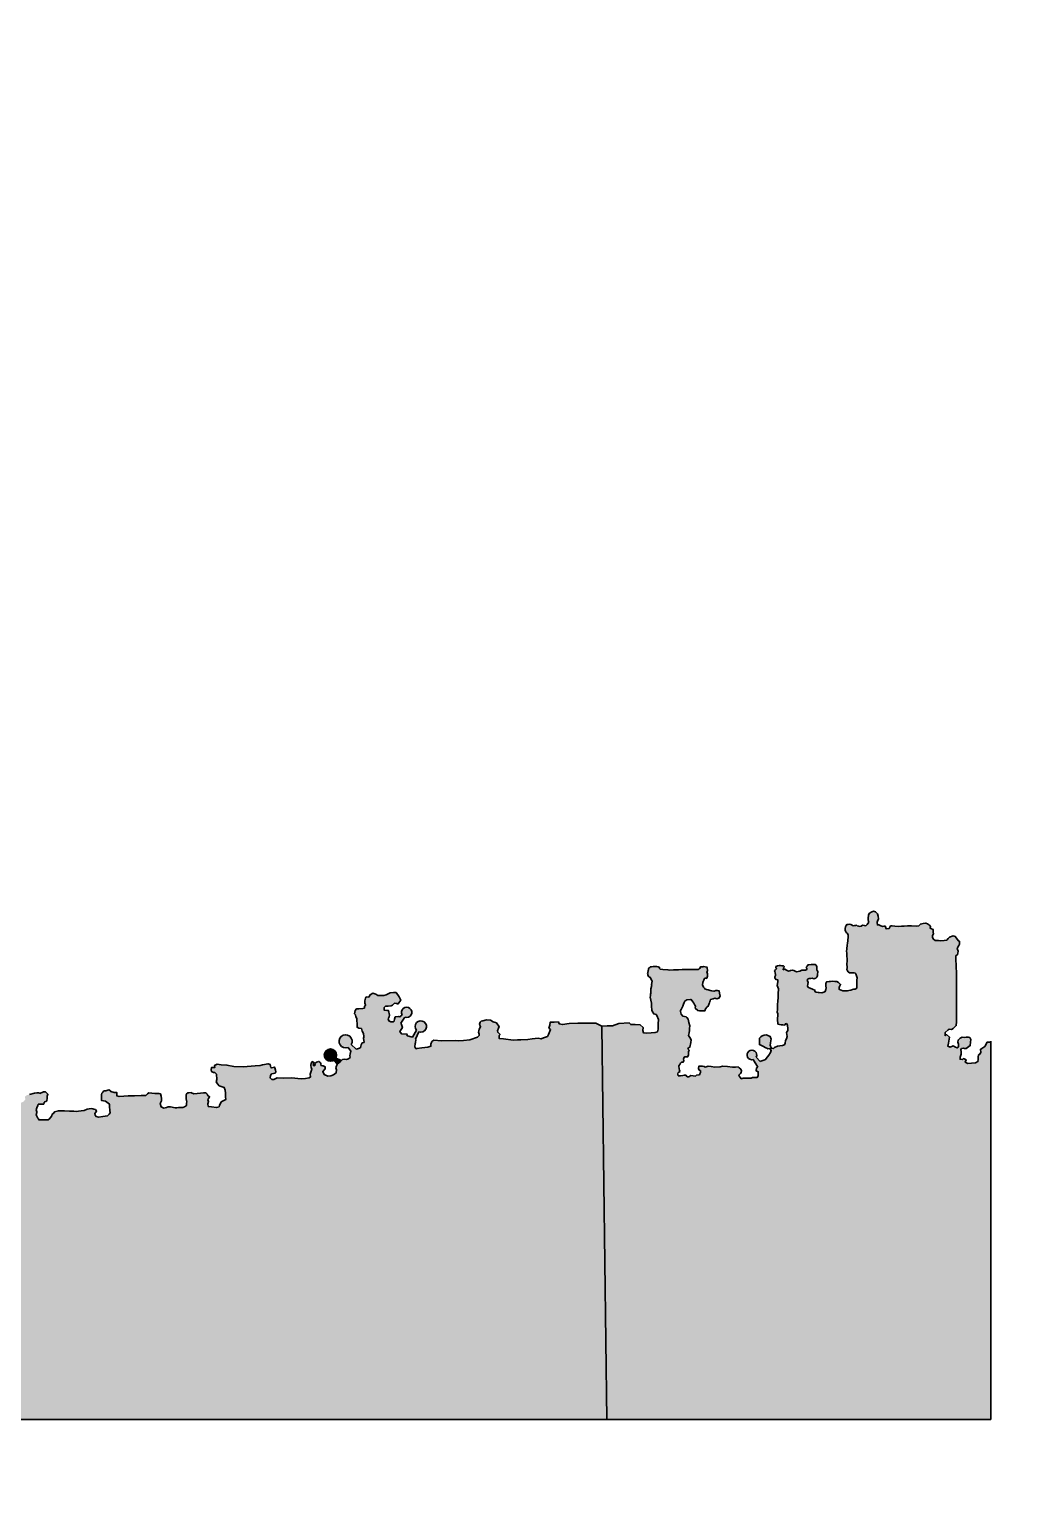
# Model space of a CAD drawing. Header units: metres. Extents: x -472 to 201, y -446 to -235.
# Drawn here: x -71.978 to -69.686, y -245.718 to -242.325 of the extents above; entities that cross this region are included whole.
import ezdxf

# ---------------------------------------------------------------- set-up
doc = ezdxf.new("R2010")
doc.units = ezdxf.units.M
doc.header["$MEASUREMENT"] = 0
doc.layers.add('контур здания на ситуации', color=1, linetype='Continuous', lineweight=30)
doc.layers.add('РАМКА', color=7, linetype='Continuous', lineweight=0)

# ---------------------------------------------------------------- blocks, each defined once
blk = doc.blocks.new('A$C2C6E360E_1_1')
at = {"linetype": 'Continuous', "lineweight": 30, "ltscale": 0.1}
for points in [[(-5.0115, -3.9651), (-5.0154, -3.9651), (-5.0183, -3.9702), (-5.0216, -3.9723), (-5.0234, -3.9734), (-5.0229, -3.9765), (-5.0235, -3.9787), (-5.0256, -3.9798), (-5.026, -3.9822), (-5.0258, -3.985), (-5.0262, -3.9874), (-5.029, -3.9887), (-5.0334, -3.9894), (-5.0379, -3.9895), (-5.0407, -3.9883), (-5.0398, -3.9853), (-5.0426, -3.984), (-5.0439, -3.9852), (-5.0467, -3.9848), (-5.0468, -3.9822), (-5.0453, -3.9789), (-5.0454, -3.9761), (-5.0457, -3.9734), (-5.0449, -3.9725), (-5.043, -3.9719), (-5.0417, -3.9725), (-5.0397, -3.9725), (-5.0382, -3.9711), (-5.035, -3.9691), (-5.0347, -3.965), (-5.0345, -3.9621), (-5.0355, -3.9598), (-5.0371, -3.9594), (-5.0396, -3.9595), (-5.0422, -3.9596), (-5.0442, -3.9594), (-5.0466, -3.9604), (-5.0491, -3.9627), (-5.0493, -3.9653), (-5.0487, -3.9676), (-5.0487, -3.9703), (-5.0502, -3.9717), (-5.0521, -3.9707), (-5.0546, -3.9694), (-5.058, -3.9708), (-5.0607, -3.9698), (-5.0601, -3.9662), (-5.0594, -3.9618), (-5.059, -3.9592), (-5.0622, -3.9564), (-5.0637, -3.9577), (-5.064, -3.9541), (-5.0603, -3.9509), (-5.0594, -3.95), (-5.0565, -3.9507), (-5.0547, -3.9492), (-5.0528, -3.9476), (-5.0511, -3.9461), (-5.051, -3.9416), (-5.0509, -3.9095), (-5.0509, -3.8859), (-5.0515, -3.8693), (-5.0516, -3.8656), (-5.0495, -3.8643), (-5.0493, -3.8627), (-5.0489, -3.8602), (-5.05, -3.8572), (-5.0492, -3.8556), (-5.0483, -3.8539), (-5.0475, -3.8523), (-5.0472, -3.8492), (-5.049, -3.8482), (-5.0508, -3.8455), (-5.0523, -3.8434), (-5.0548, -3.8428), (-5.0588, -3.8441), (-5.0604, -3.846), (-5.062, -3.8478), (-5.0651, -3.8483), (-5.0694, -3.8484), (-5.0716, -3.8483), (-5.0752, -3.8482), (-5.0772, -3.8466), (-5.0783, -3.8446), (-5.0783, -3.8422), (-5.0775, -3.8406), (-5.0776, -3.8387), (-5.0777, -3.8354), (-5.0797, -3.8346), (-5.0811, -3.834), (-5.0809, -3.832), (-5.0818, -3.8306), (-5.0843, -3.8291), (-5.0862, -3.828), (-5.0893, -3.8286), (-5.0924, -3.8292), (-5.0943, -3.8313), (-5.0971, -3.8317), (-5.1026, -3.8311), (-5.1072, -3.8313), (-5.1112, -3.8315), (-5.1143, -3.8317), (-5.1178, -3.832), (-5.1217, -3.8317), (-5.1248, -3.8314), (-5.1267, -3.8314), (-5.1275, -3.8327), (-5.1285, -3.8343), (-5.1317, -3.8348), (-5.1326, -3.8317), (-5.1346, -3.8318), (-5.1361, -3.8319), (-5.1385, -3.831), (-5.1404, -3.83), (-5.1417, -3.8304), (-5.1422, -3.827), (-5.1417, -3.8257), (-5.1406, -3.8232), (-5.1411, -3.8203), (-5.1416, -3.8175), (-5.1439, -3.8151), (-5.1462, -3.8144), (-5.149, -3.8154), (-5.1514, -3.8169), (-5.152, -3.8189), (-5.1526, -3.8224), (-5.1524, -3.8245), (-5.152, -3.8262), (-5.1518, -3.8272), (-5.1538, -3.8297), (-5.155, -3.8312), (-5.1569, -3.8309), (-5.159, -3.8305), (-5.1607, -3.8317), (-5.162, -3.8319), (-5.1635, -3.8316), (-5.1651, -3.8314), (-5.166, -3.8305), (-5.167, -3.8307), (-5.1684, -3.8309), (-5.1699, -3.8312), (-5.1709, -3.8305), (-5.1723, -3.8296), (-5.1739, -3.8295), (-5.1754, -3.8296), (-5.177, -3.8297), (-5.1778, -3.831), (-5.1786, -3.8322), (-5.1788, -3.8344), (-5.1788, -3.8363), (-5.1778, -3.8388), (-5.1765, -3.8398), (-5.1754, -3.8416), (-5.1755, -3.8443), (-5.1763, -3.8515), (-5.1765, -3.8531), (-5.177, -3.858), (-5.1773, -3.8605), (-5.1772, -3.8628), (-5.1769, -3.8663), (-5.1766, -3.8691), (-5.1768, -3.8723), (-5.177, -3.8744), (-5.1765, -3.8795), (-5.177, -3.8816), (-5.1762, -3.883), (-5.1754, -3.8841), (-5.1738, -3.8853), (-5.1723, -3.8853), (-5.1706, -3.8854), (-5.1677, -3.8852), (-5.1666, -3.8863), (-5.1652, -3.8909), (-5.1654, -3.8936), (-5.1657, -3.8967), (-5.1656, -3.9014), (-5.1655, -3.9029), (-5.1676, -3.9041), (-5.1691, -3.9041), (-5.1707, -3.9045), (-5.1724, -3.9053), (-5.1746, -3.9057), (-5.1765, -3.9061), (-5.179, -3.906), (-5.1818, -3.9059), (-5.1837, -3.9051), (-5.1848, -3.9047), (-5.186, -3.9042), (-5.186, -3.9023), (-5.1854, -3.9011), (-5.185, -3.9002), (-5.1843, -3.8987), (-5.1855, -3.8975), (-5.1865, -3.8966), (-5.1886, -3.8954), (-5.1908, -3.8953), (-5.1937, -3.8951), (-5.196, -3.8952), (-5.1975, -3.8953), (-5.2002, -3.8955), (-5.2012, -3.8973), (-5.2014, -3.8986), (-5.2011, -3.9008), (-5.2007, -3.9026), (-5.2012, -3.9045), (-5.2019, -3.9069), (-5.2037, -3.9075), (-5.2059, -3.9082), (-5.2088, -3.9078), (-5.2101, -3.9078), (-5.2122, -3.9077), (-5.2138, -3.9069), (-5.2138, -3.9051), (-5.2156, -3.9044), (-5.2172, -3.9038), (-5.2204, -3.9025), (-5.2217, -3.902), (-5.2222, -3.9008), (-5.2218, -3.8985), (-5.2214, -3.8966), (-5.2222, -3.8947), (-5.2227, -3.8936), (-5.2216, -3.8924), (-5.2203, -3.8917), (-5.2186, -3.8917), (-5.2168, -3.8916), (-5.215, -3.8921), (-5.2128, -3.8915), (-5.2125, -3.8912), (-5.211, -3.8895), (-5.2109, -3.8884), (-5.2108, -3.8877), (-5.2108, -3.8871), (-5.2107, -3.8863), (-5.2106, -3.8851), (-5.2103, -3.8836), (-5.2111, -3.8825), (-5.2116, -3.8818), (-5.2117, -3.8806), (-5.2116, -3.8796), (-5.2115, -3.8782), (-5.2132, -3.8759), (-5.2157, -3.8757), (-5.2179, -3.8759), (-5.2218, -3.8761), (-5.2228, -3.8775), (-5.2237, -3.8787), (-5.2232, -3.8804), (-5.2229, -3.8814), (-5.2246, -3.8821), (-5.2272, -3.8822), (-5.2287, -3.8822), (-5.2312, -3.8834), (-5.2351, -3.8841), (-5.2366, -3.8834), (-5.238, -3.8828), (-5.2394, -3.8821), (-5.2417, -3.8825), (-5.2427, -3.8829), (-5.2441, -3.8834), (-5.2464, -3.8822), (-5.2484, -3.8811), (-5.2503, -3.8817), (-5.25, -3.8797), (-5.2488, -3.8785), (-5.25, -3.8774), (-5.2519, -3.8772), (-5.2532, -3.877), (-5.2548, -3.8768), (-5.2569, -3.8773), (-5.2587, -3.8782), (-5.2588, -3.8791), (-5.2582, -3.8801), (-5.2579, -3.8806), (-5.2585, -3.8812), (-5.2601, -3.8828), (-5.2599, -3.8839), (-5.2597, -3.8852), (-5.2593, -3.8873), (-5.259, -3.8885), (-5.2598, -3.89), (-5.2598, -3.8909), (-5.2589, -3.8929), (-5.2579, -3.893), (-5.2564, -3.8934), (-5.2563, -3.8955), (-5.2573, -3.9), (-5.2557, -3.9038), (-5.256, -3.9094), (-5.2561, -3.9119), (-5.2562, -3.9145), (-5.2564, -3.9173), (-5.2567, -3.9227), (-5.2569, -3.9274), (-5.2572, -3.9305), (-5.2563, -3.9325), (-5.2565, -3.9345), (-5.2568, -3.9378), (-5.2569, -3.94), (-5.2565, -3.9429), (-5.2563, -3.9443), (-5.2547, -3.9447), (-5.2523, -3.9453), (-5.2508, -3.9453), (-5.2484, -3.9454), (-5.2477, -3.9441), (-5.2466, -3.9437), (-5.2458, -3.9449), (-5.2455, -3.9461), (-5.2451, -3.9495), (-5.2449, -3.9517), (-5.2465, -3.954), (-5.2461, -3.9562), (-5.2456, -3.9585), (-5.2465, -3.9614), (-5.2475, -3.9632), (-5.2481, -3.9664), (-5.2489, -3.9681), (-5.2511, -3.9691), (-5.254, -3.9695), (-5.2569, -3.9698), (-5.2602, -3.9711), (-5.2614, -3.9725), (-5.2638, -3.9721), (-5.2647, -3.9698), (-5.2651, -3.9686), (-5.2649, -3.9663), (-5.2646, -3.9632), (-5.2641, -3.9617), (-5.2651, -3.9586), (-5.2678, -3.9573), (-5.2694, -3.9565), (-5.272, -3.9572), (-5.2743, -3.9577), (-5.2759, -3.9591), (-5.2775, -3.9604), (-5.2774, -3.9632), (-5.2775, -3.9655), (-5.2776, -3.9679), (-5.276, -3.9687), (-5.2738, -3.9698), (-5.2702, -3.9716), (-5.2681, -3.9727), (-5.2656, -3.9723), (-5.2641, -3.9748), (-5.2648, -3.9771), (-5.2669, -3.9799), (-5.2685, -3.9821), (-5.2699, -3.984), (-5.2706, -3.9849), (-5.2725, -3.9857), (-5.2739, -3.9862), (-5.2762, -3.9871), (-5.2767, -3.9873), (-5.2813, -3.9823, 4.704564), (-5.2848, -3.9851), (-5.2796, -3.9937), (-5.281, -3.9947), (-5.2815, -3.998), (-5.2789, -3.9992), (-5.2789, -4.001), (-5.2789, -4.0037), (-5.2801, -4.0056), (-5.2817, -4.0056), (-5.2839, -4.0056), (-5.2855, -4.0056), (-5.2872, -4.0067), (-5.2905, -4.0067), (-5.294, -4.0066), (-5.2962, -4.0066), (-5.2985, -4.0072), (-5.3002, -4.0051), (-5.301, -4.0041), (-5.3014, -4.0036), (-5.301, -4.0026), (-5.2996, -4.0011), (-5.2987, -4.0001), (-5.2983, -3.9982), (-5.2992, -3.9962), (-5.3009, -3.9946), (-5.3021, -3.9936), (-5.3051, -3.994), (-5.3071, -3.994), (-5.3086, -3.994), (-5.3145, -3.993), (-5.3201, -3.9927), (-5.3228, -3.9935), (-5.3288, -3.994), (-5.333, -3.9933), (-5.3368, -3.9926), (-5.34, -3.9937), (-5.3413, -3.9933), (-5.3432, -3.9926), (-5.3473, -3.9927), (-5.3479, -3.9956), (-5.3471, -3.9972), (-5.3455, -3.9978), (-5.3454, -3.9994), (-5.3454, -4.0002), (-5.3461, -4.0016), (-5.3467, -4.0027), (-5.35, -4.003), (-5.3513, -4.0042), (-5.3565, -4.0036), (-5.3589, -4.0049), (-5.3607, -4.0049), (-5.3622, -4.0031), (-5.3642, -4.0029), (-5.3658, -4.0036), (-5.3685, -4.0037), (-5.371, -4.0038), (-5.3714, -4.0025), (-5.3716, -4.0017), (-5.3718, -4.001), (-5.3709, -4), (-5.3695, -3.9985), (-5.3697, -3.9973), (-5.3699, -3.9958), (-5.3704, -3.9928), (-5.3705, -3.9923), (-5.3694, -3.9908), (-5.3679, -3.9884), (-5.3652, -3.988), (-5.3647, -3.9863), (-5.365, -3.9845), (-5.3641, -3.9823), (-5.364, -3.9821), (-5.3622, -3.9821), (-5.3603, -3.9821), (-5.3592, -3.98), (-5.3593, -3.9783), (-5.3594, -3.9762), (-5.3585, -3.9745), (-5.3597, -3.973), (-5.3599, -3.9727), (-5.3592, -3.9717), (-5.3578, -3.971), (-5.3567, -3.9654), (-5.3561, -3.9623), (-5.3576, -3.9598), (-5.3591, -3.9573), (-5.3585, -3.9542), (-5.3582, -3.9517), (-5.358, -3.9495), (-5.3577, -3.9463), (-5.3587, -3.9426), (-5.3595, -3.9388), (-5.3612, -3.9369), (-5.362, -3.936), (-5.3658, -3.935), (-5.3677, -3.9328), (-5.3684, -3.9297), (-5.3686, -3.9287), (-5.3675, -3.9274), (-5.3659, -3.9238), (-5.3649, -3.9212), (-5.3642, -3.9195), (-5.3635, -3.9179), (-5.361, -3.9165), (-5.3571, -3.9162), (-5.3561, -3.9162), (-5.3544, -3.9187), (-5.3533, -3.9204), (-5.3518, -3.9227), (-5.3512, -3.9235), (-5.3515, -3.9258), (-5.3486, -3.9286), (-5.3465, -3.9292), (-5.3442, -3.9291), (-5.3404, -3.9289), (-5.3397, -3.9266), (-5.3367, -3.9238), (-5.3355, -3.9206), (-5.3352, -3.9197), (-5.3343, -3.9174), (-5.3341, -3.9161), (-5.3309, -3.9151), (-5.3288, -3.9144), (-5.3268, -3.9151), (-5.3243, -3.9146), (-5.3236, -3.9134), (-5.3229, -3.9123), (-5.3235, -3.9086), (-5.3239, -3.9061), (-5.3259, -3.9058), (-5.3279, -3.9055), (-5.3299, -3.9066), (-5.3327, -3.9059), (-5.3344, -3.9055), (-5.3365, -3.9049), (-5.3385, -3.9044), (-5.3406, -3.9039), (-5.3408, -3.9028), (-5.3419, -3.9019), (-5.3432, -3.899), (-5.3426, -3.8964), (-5.3423, -3.8954), (-5.3412, -3.8928), (-5.3414, -3.8921), (-5.3404, -3.8914), (-5.3387, -3.8917), (-5.3382, -3.8914), (-5.3378, -3.8904), (-5.3373, -3.8892), (-5.3373, -3.8866), (-5.3378, -3.8853), (-5.3383, -3.8841), (-5.3375, -3.8832), (-5.3372, -3.8819), (-5.3376, -3.8805), (-5.338, -3.8787), (-5.34, -3.8786), (-5.3421, -3.8781), (-5.3427, -3.8784), (-5.3437, -3.8783), (-5.3452, -3.8784), (-5.3458, -3.8787), (-5.3459, -3.879), (-5.3458, -3.8799), (-5.3466, -3.8803), (-5.3472, -3.8812), (-5.3482, -3.8814), (-5.3617, -3.8814), (-5.3665, -3.8814), (-5.3708, -3.8819), (-5.3767, -3.882), (-5.381, -3.8824), (-5.383, -3.8817), (-5.3887, -3.8813), (-5.3919, -3.8811), (-5.3925, -3.8802), (-5.3925, -3.8791), (-5.3941, -3.8786), (-5.3957, -3.8782), (-5.3987, -3.8779), (-5.4001, -3.8781), (-5.4031, -3.8784), (-5.4036, -3.8791), (-5.4049, -3.8798), (-5.4051, -3.8809), (-5.4053, -3.8818), (-5.4055, -3.8827), (-5.4063, -3.8858), (-5.4061, -3.8867), (-5.4062, -3.8877), (-5.4053, -3.8896), (-5.4045, -3.8903), (-5.4035, -3.8905), (-5.4029, -3.8913), (-5.401, -3.8948), (-5.4013, -3.8967), (-5.4017, -3.8988), (-5.4014, -3.8995), (-5.4026, -3.9037), (-5.4024, -3.9065), (-5.4026, -3.9086), (-5.4028, -3.9099), (-5.403, -3.9116), (-5.4032, -3.9135), (-5.4019, -3.9201), (-5.4019, -3.923), (-5.402, -3.9248), (-5.4016, -3.9272), (-5.4012, -3.9295), (-5.3993, -3.9325), (-5.3966, -3.9334), (-5.3956, -3.9343), (-5.3938, -3.9392), (-5.3942, -3.9442), (-5.3943, -3.95), (-5.3951, -3.9531), (-5.3978, -3.9541), (-5.4023, -3.9544), (-5.4078, -3.9548), (-5.4112, -3.9542), (-5.4118, -3.9518), (-5.4114, -3.9483), (-5.415, -3.945), (-5.4205, -3.9449), (-5.4258, -3.9449), (-5.4275, -3.943), (-5.4394, -3.9437), (-5.4467, -3.9463), (-5.4529, -3.9464), (-5.459, -3.9466), (-5.4533, -4.3992), (-5.0115, -4.3992)], [(-5.459, -3.9466), (-5.4658, -3.9432), (-5.4777, -3.9433), (-5.4866, -3.9434), (-5.4965, -3.9435), (-5.5041, -3.9449), (-5.5082, -3.9439), (-5.5089, -3.9419), (-5.514, -3.9421), (-5.5185, -3.9422), (-5.5187, -3.9454), (-5.5198, -3.9489), (-5.5179, -3.9507), (-5.5205, -3.9562), (-5.5216, -3.9585), (-5.5262, -3.9603), (-5.5288, -3.9614), (-5.5323, -3.9605), (-5.5393, -3.9614), (-5.5441, -3.962), (-5.5521, -3.9624), (-5.5536, -3.9624), (-5.556, -3.9625), (-5.5609, -3.9627), (-5.5722, -3.9613), (-5.5772, -3.9607), (-5.5772, -3.9576), (-5.5761, -3.9562), (-5.5788, -3.9537), (-5.5792, -3.952), (-5.5779, -3.9489), (-5.5772, -3.9471), (-5.5787, -3.945), (-5.5802, -3.943), (-5.584, -3.9418), (-5.5871, -3.9399), (-5.5917, -3.9395), (-5.5978, -3.941), (-5.5989, -3.9421), (-5.5996, -3.9444), (-5.5986, -3.9474), (-5.6003, -3.95), (-5.6006, -3.9519), (-5.6008, -3.9535), (-5.5998, -3.9571), (-5.6022, -3.9594), (-5.6108, -3.9626), (-5.618, -3.9632), (-5.6235, -3.9637), (-5.6272, -3.9632), (-5.6433, -3.9634), (-5.6523, -3.9627), (-5.6548, -3.9644), (-5.6558, -3.9673), (-5.6556, -3.9699), (-5.6591, -3.9709), (-5.6661, -3.9718), (-5.6719, -3.9725), (-5.6729, -3.9727), (-5.6743, -3.9705), (-5.6737, -3.9668), (-5.6736, -3.9659), (-5.673, -3.9622), (-5.6735, -3.9616), (-5.6697, -3.9532, 7.950857), (-5.6724, -3.9513), (-5.6768, -3.9594), (-5.6784, -3.959), (-5.6825, -3.9579), (-5.6839, -3.9557), (-5.6895, -3.9557), (-5.6913, -3.9529), (-5.6899, -3.9505), (-5.6885, -3.9482), (-5.6896, -3.9446), (-5.6901, -3.9434), (-5.6855, -3.9364, 5.418489), (-5.6888, -3.9337), (-5.6915, -3.936), (-5.6931, -3.9354), (-5.6967, -3.936), (-5.6974, -3.9386), (-5.6983, -3.9417), (-5.7019, -3.9419), (-5.7041, -3.9407), (-5.7048, -3.9382), (-5.7037, -3.9359), (-5.7035, -3.9341), (-5.7044, -3.9287), (-5.7063, -3.9286), (-5.7093, -3.9284), (-5.7096, -3.9253), (-5.7078, -3.9236), (-5.7047, -3.9235), (-5.7016, -3.9234), (-5.6998, -3.9226), (-5.6976, -3.9204), (-5.6957, -3.9205), (-5.6949, -3.9208), (-5.6932, -3.9209), (-5.6925, -3.9199), (-5.6904, -3.9167), (-5.6923, -3.9129), (-5.6958, -3.908), (-5.6987, -3.9081), (-5.7027, -3.9085), (-5.7073, -3.9105), (-5.7099, -3.9115), (-5.7166, -3.9113), (-5.7189, -3.9097), (-5.7227, -3.9087), (-5.7257, -3.9105), (-5.7273, -3.9133), (-5.73, -3.9131), (-5.731, -3.9144), (-5.7317, -3.9176), (-5.7317, -3.9203), (-5.7308, -3.9227), (-5.7322, -3.9238), (-5.7322, -3.9259), (-5.7339, -3.9263), (-5.7387, -3.9266), (-5.7414, -3.9268), (-5.7427, -3.9286), (-5.7436, -3.9324), (-5.7425, -3.9337), (-5.742, -3.9361), (-5.741, -3.9378), (-5.7406, -3.9479), (-5.7385, -3.9489), (-5.7357, -3.9495), (-5.7348, -3.9526), (-5.7333, -3.955), (-5.7328, -3.9587), (-5.7329, -3.9594), (-5.7331, -3.9606), (-5.7326, -3.9654), (-5.7346, -3.9658), (-5.736, -3.9683), (-5.7366, -3.9714), (-5.738, -3.9722), (-5.7401, -3.9728), (-5.7416, -3.9733), (-5.7473, -3.9679, 6.061607), (-5.7509, -3.9712), (-5.7477, -3.9754), (-5.7488, -3.9804), (-5.7485, -3.9827), (-5.7506, -3.9841), (-5.753, -3.9849), (-5.7547, -3.9847), (-5.7575, -3.9852), (-5.7596, -3.9872), (-5.7636, -3.9906), (-5.7649, -3.9945), (-5.7642, -3.997), (-5.7648, -4.0004), (-5.7679, -4.0028), (-5.7707, -4.0037), (-5.7743, -4.0041), (-5.7787, -4.0024), (-5.7801, -3.999), (-5.7775, -3.9958), (-5.7774, -3.9934), (-5.7798, -3.9922), (-5.7804, -3.9922), (-5.782, -3.992), (-5.7826, -3.9888), (-5.7846, -3.9873), (-5.7875, -3.988), (-5.7892, -3.9898), (-5.7887, -3.9914), (-5.7896, -3.9922), (-5.7911, -3.9921), (-5.7909, -3.9908), (-5.7904, -3.9883), (-5.792, -3.9874), (-5.7935, -3.9894), (-5.7939, -3.9918), (-5.7936, -3.9942), (-5.7927, -3.996), (-5.7936, -3.9985), (-5.7948, -4.0018), (-5.7941, -4.0051), (-5.7958, -4.0063), (-5.8, -4.007), (-5.8049, -4.0074), (-5.816, -4.0061), (-5.825, -4.0067), (-5.8327, -4.0063), (-5.8366, -4.008), (-5.8389, -4.0079), (-5.8408, -4.0063), (-5.8404, -4.0033), (-5.8396, -4.0025), (-5.8391, -4.0016), (-5.835, -4.0006), (-5.8342, -3.9992), (-5.8344, -3.9972), (-5.8356, -3.9937), (-5.8395, -3.9948), (-5.8402, -3.9927), (-5.8408, -3.9908), (-5.843, -3.99), (-5.8493, -3.9913), (-5.852, -3.9918), (-5.8579, -3.9923), (-5.8718, -3.9935), (-5.8823, -3.9931), (-5.8904, -3.9914), (-5.897, -3.9913), (-5.9017, -3.9903), (-5.9046, -3.9918), (-5.9042, -3.9942), (-5.9061, -3.9942), (-5.9081, -3.9942), (-5.9084, -3.9969), (-5.9081, -3.999), (-5.9059, -4.0002), (-5.9043, -4.0001), (-5.9025, -4.002), (-5.9022, -4.0082), (-5.9029, -4.0109), (-5.9012, -4.0129), (-5.8993, -4.0152), (-5.8971, -4.016), (-5.8935, -4.0173), (-5.8924, -4.0202), (-5.8922, -4.0237), (-5.8919, -4.0279), (-5.8917, -4.0311), (-5.8938, -4.0322), (-5.897, -4.0339), (-5.8988, -4.0381), (-5.8995, -4.0397), (-5.9023, -4.0403), (-5.9081, -4.0396), (-5.912, -4.039), (-5.9124, -4.0361), (-5.9115, -4.0335), (-5.9125, -4.0314), (-5.9116, -4.03), (-5.9103, -4.0279), (-5.9123, -4.0266), (-5.9133, -4.0251), (-5.9145, -4.0234), (-5.9173, -4.0235), (-5.9209, -4.0239), (-5.9286, -4.0246), (-5.9316, -4.023), (-5.9357, -4.0235), (-5.9367, -4.0243), (-5.9372, -4.0258), (-5.9373, -4.0281), (-5.9375, -4.0302), (-5.9369, -4.0322), (-5.9364, -4.0338), (-5.9369, -4.0352), (-5.9371, -4.038), (-5.9402, -4.0403), (-5.9433, -4.0403), (-5.946, -4.0404), (-5.9483, -4.0408), (-5.9501, -4.0406), (-5.9555, -4.0395), (-5.9579, -4.0396), (-5.9601, -4.0403), (-5.9631, -4.0412), (-5.9662, -4.0396), (-5.9672, -4.0357), (-5.9659, -4.0325), (-5.9659, -4.0301), (-5.966, -4.0272), (-5.9668, -4.0247), (-5.9684, -4.024), (-5.9735, -4.0241), (-5.9803, -4.0236), (-5.982, -4.0245), (-5.9838, -4.0265), (-5.9891, -4.0266), (-5.9966, -4.027), (-6.004, -4.027), (-6.0092, -4.0273), (-6.0144, -4.0276), (-6.017, -4.0269), (-6.017, -4.0259), (-6.017, -4.0231), (-6.02, -4.0229), (-6.0239, -4.022), (-6.0243, -4.0213), (-6.0263, -4.0201), (-6.0287, -4.0207), (-6.0296, -4.021), (-6.0319, -4.021), (-6.0344, -4.0238), (-6.0346, -4.0257), (-6.0348, -4.0267), (-6.0348, -4.0321), (-6.0303, -4.0329), (-6.0256, -4.0364), (-6.0257, -4.0392), (-6.025, -4.0437), (-6.0246, -4.0464), (-6.0258, -4.0481), (-6.0267, -4.0488), (-6.028, -4.0498), (-6.0305, -4.0502), (-6.0334, -4.0506), (-6.0404, -4.0516), (-6.0431, -4.0479), (-6.0404, -4.0444), (-6.0417, -4.0426), (-6.0434, -4.0424), (-6.0447, -4.0418), (-6.0468, -4.0416), (-6.0511, -4.0421), (-6.0547, -4.0436), (-6.0583, -4.0441), (-6.0612, -4.0444), (-6.0641, -4.0448), (-6.0667, -4.0446), (-6.0715, -4.0444), (-6.0773, -4.0442), (-6.0813, -4.0441), (-6.0844, -4.044), (-6.0888, -4.0451), (-6.0892, -4.0458), (-6.0898, -4.0467), (-6.0914, -4.0479), (-6.0921, -4.05), (-6.0935, -4.0518), (-6.0954, -4.0544), (-6.0992, -4.0545), (-6.1047, -4.0543), (-6.1069, -4.0543), (-6.1074, -4.0534), (-6.1079, -4.0524), (-6.1083, -4.0517), (-6.109, -4.0502), (-6.1098, -4.0487), (-6.1092, -4.0459), (-6.1092, -4.0451), (-6.1098, -4.0429), (-6.1092, -4.0408), (-6.1081, -4.0378), (-6.1076, -4.0366), (-6.1047, -4.0366), (-6.1033, -4.0364), (-6.1013, -4.0363), (-6.1008, -4.0338), (-6.0986, -4.0334), (-6.0976, -4.0321), (-6.0971, -4.03), (-6.0973, -4.0274), (-6.0965, -4.0251), (-6.0991, -4.0223), (-6.1015, -4.0223), (-6.103, -4.0229), (-6.1042, -4.0233), (-6.1059, -4.024), (-6.1066, -4.0236), (-6.1092, -4.0236), (-6.1117, -4.0237), (-6.1176, -4.0253), (-6.1211, -4.0263), (-6.1228, -4.0278), (-6.1226, -4.0296), (-6.1224, -4.031), (-6.1243, -4.0334), (-6.1274, -4.0349), (-6.1284, -4.0354), (-6.1306, -4.0356), (-6.1378, -4.036), (-6.1408, -4.0349), (-6.1424, -4.0312), (-6.143, -4.0267), (-6.1422, -4.0238), (-6.1402, -4.0204), (-6.1388, -4.0196), (-6.1376, -4.0189), (-6.1326, -4.019), (-6.1304, -4.0179), (-6.1297, -4.0163), (-6.1286, -4.0139), (-6.1289, -4.0109), (-6.1303, -4.0084), (-6.1316, -4.0061), (-6.1341, -4.0042), (-6.1365, -4.0041), (-6.1388, -4.0041), (-6.1408, -4.0038), (-6.1425, -4.0036), (-6.1435, -4.0034), (-6.1427, -4.0001), (-6.1421, -3.9959), (-6.1417, -3.9935), (-6.1442, -3.991), (-6.1459, -3.9894), (-6.1498, -3.9883), (-6.1531, -3.9882), (-6.1563, -3.9891), (-6.1569, -3.9899), (-6.1582, -3.9933), (-6.158, -3.9947), (-6.1579, -3.9956), (-6.1583, -3.9969), (-6.1586, -3.9987), (-6.1605, -4.0005), (-6.1636, -4.0024), (-6.1643, -4.0028), (-6.1683, -4.0021), (-6.1719, -4.0006), (-6.1727, -3.9989), (-6.1733, -3.9976), (-6.1748, -3.9945), (-6.1738, -3.9911), (-6.173, -3.9879), (-6.1711, -3.9865), (-6.1673, -3.9836), (-6.1639, -3.9828), (-6.1636, -3.9813), (-6.1631, -3.9783), (-6.1636, -3.9761), (-6.164, -3.9744), (-6.1632, -3.9708), (-6.1616, -3.9695), (-6.1606, -3.967), (-6.1611, -3.964), (-6.1617, -3.9622), (-6.1626, -3.9599), (-6.1641, -3.9594), (-6.1661, -3.9593), (-6.1688, -3.9592), (-6.1705, -3.9596), (-6.1724, -3.9608), (-6.1727, -3.9614), (-6.1736, -3.9621), (-6.174, -3.9635), (-6.174, -3.9652), (-6.1743, -3.9671), (-6.1744, -3.969), (-6.1754, -3.9702), (-6.1757, -3.9707), (-6.176, -3.9711), (-6.1798, -3.9725), (-6.1816, -3.9714), (-6.1862, -3.9706), (-6.1887, -3.9702), (-6.1899, -3.967), (-6.1893, -3.964), (-6.1875, -3.9623), (-6.1886, -3.9587), (-6.1892, -3.957), (-6.1859, -3.9552), (-6.1833, -3.955), (-6.1794, -3.9564), (-6.1783, -3.9537), (-6.1774, -3.9506), (-6.1768, -3.9485), (-6.176, -3.9459), (-6.1777, -3.9433), (-6.1793, -3.9411), (-6.1828, -3.9392), (-6.1878, -3.939), (-6.1919, -3.9405), (-6.1959, -3.9432), (-6.2017, -3.9439), (-6.2118, -3.9441), (-6.2064, -4.3992), (-5.4533, -4.3992)], [(-5.7783, -3.98, 1), (-5.7642, -3.98, 1)], [(-5.7586, -3.9862), (-5.7652, -3.9836, -0.11973), (-5.7676, -3.986), (-5.7636, -3.9906), (-5.7596, -3.9872)]]:
    blk.add_hatch(color=7, dxfattribs=at).paths.add_polyline_path(points)
at = {"color": 7, "linetype": 'Continuous', "lineweight": 30, "ltscale": 0.1}
for p, q in [((-5.6888, -3.9337), (-5.6915, -3.936)), ((-5.6901, -3.9434), (-5.6855, -3.9364)), ((-5.6724, -3.9513), (-5.6768, -3.9594)), ((-5.459, -3.9466), (-5.4533, -4.3992)), ((-5.7473, -3.9679), (-5.7416, -3.9733)), ((-5.6735, -3.9616), (-5.6697, -3.9532)), ((-5.7676, -3.986), (-5.7636, -3.9906)), ((-5.7652, -3.9836), (-5.7586, -3.9862)), ((-5.7509, -3.9712), (-5.7477, -3.9754)), ((-5.2848, -3.9851), (-5.2796, -3.9937)), ((-5.2813, -3.9823), (-5.2767, -3.9873))]:
    blk.add_line(p, q, dxfattribs=at)
at = {"color": 7, "linetype": 'Continuous', "lineweight": 30, "ltscale": 0.1, "flags": 128}
for points in [[(-5.0115, -3.9651), (-5.0154, -3.9651), (-5.0183, -3.9702), (-5.0216, -3.9723), (-5.0234, -3.9734), (-5.0229, -3.9765), (-5.0235, -3.9787), (-5.0256, -3.9798), (-5.026, -3.9822), (-5.0258, -3.985), (-5.0262, -3.9874), (-5.029, -3.9887), (-5.0334, -3.9894), (-5.0379, -3.9895), (-5.0407, -3.9883), (-5.0398, -3.9853), (-5.0426, -3.984), (-5.0439, -3.9852), (-5.0467, -3.9848), (-5.0468, -3.9822), (-5.0453, -3.9789), (-5.0454, -3.9761), (-5.0457, -3.9734), (-5.0449, -3.9725), (-5.043, -3.9719), (-5.0417, -3.9725), (-5.0397, -3.9725), (-5.0382, -3.9711), (-5.035, -3.9691), (-5.0347, -3.965), (-5.0345, -3.9621), (-5.0355, -3.9598), (-5.0371, -3.9594), (-5.0396, -3.9595), (-5.0422, -3.9596), (-5.0442, -3.9594), (-5.0466, -3.9604), (-5.0491, -3.9627), (-5.0493, -3.9653), (-5.0487, -3.9676), (-5.0487, -3.9703), (-5.0502, -3.9717), (-5.0521, -3.9707), (-5.0546, -3.9694), (-5.058, -3.9708), (-5.0607, -3.9698), (-5.0601, -3.9662), (-5.0594, -3.9618), (-5.059, -3.9592), (-5.0622, -3.9564), (-5.0637, -3.9577), (-5.0637, -3.9577), (-5.064, -3.9541), (-5.064, -3.9541), (-5.0603, -3.9509), (-5.0594, -3.95), (-5.0565, -3.9507), (-5.0547, -3.9492), (-5.0528, -3.9476), (-5.0511, -3.9461), (-5.051, -3.9416), (-5.0509, -3.9095), (-5.0509, -3.8859), (-5.0515, -3.8693), (-5.0516, -3.8656), (-5.0495, -3.8643), (-5.0493, -3.8627), (-5.0489, -3.8602), (-5.05, -3.8572), (-5.0492, -3.8556), (-5.0483, -3.8539), (-5.0475, -3.8523), (-5.0472, -3.8492), (-5.049, -3.8482), (-5.0508, -3.8455), (-5.0523, -3.8434), (-5.0548, -3.8428), (-5.0588, -3.8441), (-5.0604, -3.846), (-5.062, -3.8478), (-5.0651, -3.8483), (-5.0694, -3.8484), (-5.0716, -3.8483), (-5.0752, -3.8482), (-5.0772, -3.8466), (-5.0783, -3.8446), (-5.0783, -3.8422), (-5.0775, -3.8406), (-5.0776, -3.8387), (-5.0777, -3.8354), (-5.0797, -3.8346), (-5.0811, -3.834), (-5.0809, -3.832), (-5.0818, -3.8306), (-5.0843, -3.8291), (-5.0862, -3.828), (-5.0893, -3.8286), (-5.0924, -3.8292), (-5.0943, -3.8313), (-5.0971, -3.8317), (-5.1026, -3.8311), (-5.1072, -3.8313), (-5.1112, -3.8315), (-5.1143, -3.8317), (-5.1178, -3.832), (-5.1217, -3.8317), (-5.1248, -3.8314), (-5.1267, -3.8314), (-5.1275, -3.8327), (-5.1285, -3.8343), (-5.1285, -3.8343), (-5.1317, -3.8348), (-5.1317, -3.8348), (-5.1324, -3.8325), (-5.1326, -3.8317), (-5.1346, -3.8318), (-5.1361, -3.8319), (-5.1385, -3.831), (-5.1404, -3.83), (-5.1417, -3.8304), (-5.1417, -3.8304), (-5.1422, -3.827), (-5.1417, -3.8257), (-5.1406, -3.8232), (-5.1411, -3.8203), (-5.1416, -3.8175), (-5.1439, -3.8151), (-5.1462, -3.8144), (-5.149, -3.8154), (-5.1514, -3.8169), (-5.152, -3.8189), (-5.1526, -3.8224), (-5.1524, -3.8245), (-5.152, -3.8262), (-5.1518, -3.8272), (-5.1538, -3.8297), (-5.155, -3.8312), (-5.1569, -3.8309), (-5.159, -3.8305), (-5.1607, -3.8317), (-5.162, -3.8319), (-5.162, -3.8319), (-5.1635, -3.8316), (-5.1651, -3.8314), (-5.166, -3.8305), (-5.167, -3.8307), (-5.1684, -3.8309), (-5.1699, -3.8312), (-5.1709, -3.8305), (-5.1723, -3.8296), (-5.1739, -3.8295), (-5.1754, -3.8296), (-5.177, -3.8297), (-5.1778, -3.831), (-5.1786, -3.8322), (-5.1788, -3.8344), (-5.1788, -3.8363), (-5.1781, -3.8382), (-5.1778, -3.8388), (-5.1765, -3.8398), (-5.1754, -3.8416), (-5.1755, -3.8443), (-5.1763, -3.8515), (-5.1765, -3.8531), (-5.177, -3.858), (-5.1773, -3.8605), (-5.1772, -3.8628), (-5.1769, -3.8663), (-5.1766, -3.8691), (-5.1768, -3.8723), (-5.177, -3.8744), (-5.1765, -3.8795), (-5.177, -3.8816), (-5.1762, -3.883), (-5.1754, -3.8841), (-5.1738, -3.8853), (-5.1723, -3.8853), (-5.1706, -3.8854), (-5.1688, -3.8853), (-5.1674, -3.8856), (-5.1666, -3.8863), (-5.1652, -3.8909), (-5.1654, -3.8936), (-5.1657, -3.8967), (-5.1656, -3.9014), (-5.1655, -3.9029), (-5.1676, -3.9041), (-5.1691, -3.9041), (-5.1707, -3.9045), (-5.1724, -3.9053), (-5.1746, -3.9057), (-5.1765, -3.9061), (-5.179, -3.906), (-5.1818, -3.9059), (-5.1837, -3.9051), (-5.1848, -3.9047), (-5.186, -3.9042), (-5.186, -3.9023), (-5.1854, -3.9011), (-5.185, -3.9002), (-5.1843, -3.8987), (-5.1855, -3.8975), (-5.1865, -3.8966), (-5.1886, -3.8954), (-5.1908, -3.8953), (-5.1937, -3.8951), (-5.196, -3.8952), (-5.1975, -3.8953), (-5.2002, -3.8955), (-5.2012, -3.8973), (-5.2014, -3.8986), (-5.2011, -3.9008), (-5.2007, -3.9026), (-5.2012, -3.9045), (-5.2019, -3.9069), (-5.2037, -3.9075), (-5.2059, -3.9082), (-5.2088, -3.9078), (-5.2101, -3.9078), (-5.2122, -3.9077), (-5.2138, -3.9069), (-5.2138, -3.9058), (-5.2138, -3.9051), (-5.2156, -3.9044), (-5.2172, -3.9038), (-5.2204, -3.9025), (-5.2217, -3.902), (-5.2222, -3.9008), (-5.2218, -3.8985), (-5.2214, -3.8966), (-5.2222, -3.8947), (-5.2227, -3.8936), (-5.2216, -3.8924), (-5.2203, -3.8917), (-5.2186, -3.8917), (-5.2168, -3.8916), (-5.215, -3.8921), (-5.2128, -3.8915), (-5.2122, -3.8909), (-5.2125, -3.8912), (-5.2117, -3.8903), (-5.2117, -3.8903), (-5.211, -3.8895), (-5.2109, -3.8884), (-5.2108, -3.8877), (-5.2108, -3.8871), (-5.2107, -3.8863), (-5.2106, -3.8851), (-5.2104, -3.8842), (-5.2103, -3.8836), (-5.2111, -3.8825), (-5.2116, -3.8818), (-5.2117, -3.8806), (-5.2116, -3.8796), (-5.2115, -3.8782), (-5.2125, -3.8767), (-5.2129, -3.8762), (-5.2132, -3.8759), (-5.2157, -3.8757), (-5.2179, -3.8759), (-5.2208, -3.8761), (-5.2218, -3.8761), (-5.2228, -3.8775), (-5.2237, -3.8787), (-5.2232, -3.8804), (-5.2229, -3.8814), (-5.2246, -3.8821), (-5.2272, -3.8822), (-5.2287, -3.8822), (-5.2312, -3.8834), (-5.2312, -3.8834), (-5.2351, -3.8841), (-5.2366, -3.8834), (-5.238, -3.8828), (-5.2394, -3.8821), (-5.2417, -3.8825), (-5.2427, -3.8829), (-5.2441, -3.8834), (-5.2464, -3.8822), (-5.2484, -3.8811), (-5.2503, -3.8817), (-5.25, -3.8797), (-5.25, -3.8797), (-5.2488, -3.8785), (-5.25, -3.8774), (-5.2519, -3.8772), (-5.2532, -3.877), (-5.2548, -3.8768), (-5.2569, -3.8773), (-5.2577, -3.8777), (-5.2587, -3.8782), (-5.2588, -3.8791), (-5.2582, -3.8801), (-5.2579, -3.8806), (-5.2585, -3.8812), (-5.2595, -3.8822), (-5.2601, -3.8828), (-5.2599, -3.8839), (-5.2597, -3.8852), (-5.2593, -3.8873), (-5.2593, -3.8873), (-5.259, -3.8885), (-5.2598, -3.89), (-5.2598, -3.8909), (-5.2592, -3.8921), (-5.2589, -3.8929), (-5.2579, -3.893), (-5.2564, -3.8934), (-5.2563, -3.8955), (-5.2573, -3.9), (-5.2557, -3.9038), (-5.256, -3.9094), (-5.2561, -3.9119), (-5.2562, -3.9145), (-5.2564, -3.9173), (-5.2567, -3.9227), (-5.2569, -3.9274), (-5.2572, -3.9305), (-5.2563, -3.9325), (-5.2565, -3.9345), (-5.2568, -3.9378), (-5.2569, -3.94), (-5.2565, -3.9429), (-5.2563, -3.9443), (-5.2547, -3.9447), (-5.2523, -3.9453), (-5.2508, -3.9453), (-5.2484, -3.9454), (-5.2477, -3.9441), (-5.2466, -3.9437), (-5.2458, -3.9449), (-5.2455, -3.9461), (-5.2451, -3.9495), (-5.2449, -3.9517), (-5.2465, -3.954), (-5.2461, -3.9562), (-5.2456, -3.9585), (-5.2465, -3.9614), (-5.2475, -3.9632), (-5.2481, -3.9664), (-5.2489, -3.9681), (-5.2511, -3.9691), (-5.254, -3.9695), (-5.2569, -3.9698), (-5.2602, -3.9711), (-5.2614, -3.9725), (-5.2638, -3.9721), (-5.2647, -3.9698), (-5.2651, -3.9686), (-5.2649, -3.9663), (-5.2646, -3.9632), (-5.2641, -3.9617), (-5.2651, -3.9586), (-5.2678, -3.9573), (-5.2694, -3.9565), (-5.272, -3.9572), (-5.2743, -3.9577), (-5.2759, -3.9591), (-5.2775, -3.9604), (-5.2774, -3.9632), (-5.2775, -3.9655), (-5.2776, -3.9679), (-5.276, -3.9687), (-5.2738, -3.9698), (-5.2738, -3.9698), (-5.2738, -3.9698), (-5.2702, -3.9716), (-5.2691, -3.9722), (-5.2681, -3.9727), (-5.2656, -3.9723), (-5.2641, -3.9748), (-5.2648, -3.9771), (-5.2669, -3.9799), (-5.2685, -3.9821), (-5.2699, -3.984), (-5.2706, -3.9849), (-5.2725, -3.9857), (-5.2739, -3.9862), (-5.2739, -3.9862), (-5.2762, -3.9871), (-5.2767, -3.9873)], [(-5.2796, -3.9937), (-5.281, -3.9947), (-5.2815, -3.998), (-5.2789, -3.9992), (-5.2789, -4.001), (-5.2789, -4.0037), (-5.2801, -4.0056), (-5.2817, -4.0056), (-5.2839, -4.0056), (-5.2855, -4.0056), (-5.2872, -4.0067), (-5.2905, -4.0067), (-5.294, -4.0066), (-5.2962, -4.0066), (-5.2985, -4.0072), (-5.3002, -4.0051), (-5.3002, -4.0051), (-5.301, -4.0041), (-5.3014, -4.0036), (-5.301, -4.0026), (-5.2996, -4.0011), (-5.2987, -4.0001), (-5.2983, -3.9982), (-5.2992, -3.9962), (-5.3009, -3.9946), (-5.3021, -3.9936), (-5.3051, -3.994), (-5.3071, -3.994), (-5.3086, -3.994), (-5.3145, -3.993), (-5.3201, -3.9927), (-5.3228, -3.9935), (-5.3288, -3.994), (-5.333, -3.9933), (-5.3368, -3.9926), (-5.34, -3.9937), (-5.3413, -3.9933), (-5.3432, -3.9926), (-5.3473, -3.9927), (-5.3479, -3.9956), (-5.3471, -3.9972), (-5.3455, -3.9978), (-5.3454, -3.9994), (-5.3454, -4.0002), (-5.3461, -4.0016), (-5.3467, -4.0027), (-5.35, -4.003), (-5.3513, -4.0042), (-5.3565, -4.0036), (-5.3589, -4.0049), (-5.3607, -4.0049), (-5.3622, -4.0031), (-5.3642, -4.0029), (-5.3658, -4.0036), (-5.3685, -4.0037), (-5.371, -4.0038), (-5.3714, -4.0025), (-5.3716, -4.0017), (-5.3718, -4.001), (-5.3709, -4), (-5.3702, -3.9993), (-5.3695, -3.9995), (-5.3694, -3.9986), (-5.3697, -3.9973), (-5.3699, -3.9958), (-5.3704, -3.9928), (-5.3705, -3.9923), (-5.3694, -3.9908), (-5.3694, -3.9908), (-5.3683, -3.9891), (-5.3674, -3.9883), (-5.3652, -3.988), (-5.3647, -3.9863), (-5.365, -3.9845), (-5.3641, -3.9823), (-5.364, -3.9821), (-5.3622, -3.9821), (-5.3603, -3.9821), (-5.3603, -3.9821), (-5.3592, -3.98), (-5.3593, -3.9783), (-5.3594, -3.9762), (-5.3585, -3.9745), (-5.3597, -3.973), (-5.3599, -3.9727), (-5.3592, -3.9717), (-5.3578, -3.971), (-5.3578, -3.971), (-5.3567, -3.9654), (-5.3561, -3.9623), (-5.3576, -3.9598), (-5.3591, -3.9573), (-5.3585, -3.9542), (-5.3582, -3.9517), (-5.358, -3.9495), (-5.3577, -3.9463), (-5.3587, -3.9426), (-5.3595, -3.9388), (-5.3612, -3.9369), (-5.362, -3.936), (-5.362, -3.936), (-5.3658, -3.935), (-5.3677, -3.9328), (-5.3684, -3.9297), (-5.3686, -3.9287), (-5.3675, -3.9274), (-5.3659, -3.9238), (-5.3649, -3.9212), (-5.3642, -3.9195), (-5.3642, -3.9195), (-5.3635, -3.9179), (-5.361, -3.9165), (-5.3571, -3.9162), (-5.3561, -3.9162), (-5.3544, -3.9187), (-5.3533, -3.9204), (-5.3518, -3.9227), (-5.3512, -3.9235), (-5.3515, -3.9258), (-5.3486, -3.9286), (-5.3465, -3.9292), (-5.3442, -3.9291), (-5.3415, -3.929), (-5.3404, -3.9289), (-5.3397, -3.9266), (-5.3397, -3.9266), (-5.3376, -3.9246), (-5.3367, -3.9238), (-5.3355, -3.9206), (-5.3352, -3.9197), (-5.3346, -3.9182), (-5.3343, -3.9174), (-5.3341, -3.9161), (-5.3309, -3.9151), (-5.3288, -3.9144), (-5.3268, -3.9151), (-5.3268, -3.9151), (-5.3243, -3.9146), (-5.3243, -3.9146), (-5.3236, -3.9134), (-5.3236, -3.9134), (-5.3229, -3.9123), (-5.3235, -3.9086), (-5.3239, -3.9061), (-5.3259, -3.9058), (-5.3259, -3.9058), (-5.3279, -3.9055), (-5.3299, -3.9066), (-5.3327, -3.9059), (-5.3344, -3.9055), (-5.3365, -3.9049), (-5.3385, -3.9044), (-5.3406, -3.9039), (-5.3408, -3.9028), (-5.3419, -3.9019), (-5.3432, -3.899), (-5.3426, -3.8964), (-5.3423, -3.8954), (-5.3417, -3.8938), (-5.3412, -3.8928), (-5.3414, -3.8921), (-5.3404, -3.8914), (-5.3393, -3.8916), (-5.3387, -3.8918), (-5.3382, -3.8914), (-5.3378, -3.8904), (-5.3373, -3.8892), (-5.3373, -3.8878), (-5.3373, -3.8866), (-5.3378, -3.8853), (-5.3383, -3.8841), (-5.3379, -3.8837), (-5.3375, -3.8832), (-5.3372, -3.8819), (-5.3376, -3.8805), (-5.3378, -3.8796), (-5.338, -3.8787), (-5.34, -3.8786), (-5.3419, -3.8782), (-5.3421, -3.8781), (-5.3427, -3.8784), (-5.3432, -3.8784), (-5.3437, -3.8783), (-5.3445, -3.8784), (-5.3452, -3.8784), (-5.3458, -3.8787), (-5.3459, -3.879), (-5.3458, -3.8794), (-5.346, -3.88), (-5.3466, -3.8803), (-5.3469, -3.8808), (-5.3477, -3.8813), (-5.3482, -3.8814), (-5.3617, -3.8814), (-5.3665, -3.8814), (-5.3708, -3.8819), (-5.3767, -3.882), (-5.381, -3.8824), (-5.383, -3.8817), (-5.3887, -3.8813), (-5.3919, -3.8811), (-5.3925, -3.8802), (-5.3925, -3.8791), (-5.3941, -3.8786), (-5.3957, -3.8782), (-5.3981, -3.878), (-5.3987, -3.8779), (-5.4001, -3.8781), (-5.4019, -3.8783), (-5.4025, -3.8783), (-5.4031, -3.8784), (-5.4036, -3.8791), (-5.4049, -3.8798), (-5.4051, -3.8809), (-5.4053, -3.8818), (-5.4055, -3.8827), (-5.4062, -3.8853), (-5.4063, -3.8858), (-5.4061, -3.8867), (-5.4062, -3.8877), (-5.4053, -3.8896), (-5.4045, -3.8903), (-5.4035, -3.8905), (-5.4029, -3.8913), (-5.401, -3.8948), (-5.4013, -3.8967), (-5.4017, -3.8988), (-5.4014, -3.8995), (-5.4026, -3.9037), (-5.4025, -3.9053), (-5.4025, -3.9069), (-5.4026, -3.9086), (-5.4028, -3.9099), (-5.403, -3.9116), (-5.4032, -3.9135), (-5.4019, -3.9201), (-5.4019, -3.923), (-5.402, -3.9248), (-5.4016, -3.9272), (-5.4014, -3.9283), (-5.4012, -3.9295), (-5.3993, -3.9325), (-5.3966, -3.9334), (-5.3956, -3.9343), (-5.3938, -3.9392), (-5.3942, -3.9442), (-5.3943, -3.95), (-5.3951, -3.9531), (-5.3978, -3.9541), (-5.4023, -3.9544), (-5.4078, -3.9548), (-5.4112, -3.9542), (-5.4118, -3.9518), (-5.4114, -3.9483), (-5.415, -3.945), (-5.4205, -3.9449), (-5.4258, -3.9449), (-5.4275, -3.943), (-5.4394, -3.9437), (-5.4467, -3.9463), (-5.4529, -3.9464), (-5.459, -3.9466), (-5.4658, -3.9432), (-5.4777, -3.9433), (-5.4866, -3.9434), (-5.4965, -3.9435), (-5.5041, -3.9449), (-5.5082, -3.9439), (-5.5089, -3.9419), (-5.514, -3.9421), (-5.5185, -3.9422), (-5.5187, -3.9454), (-5.5198, -3.9489), (-5.5179, -3.9507), (-5.5205, -3.9562), (-5.5216, -3.9585), (-5.5262, -3.9603), (-5.5288, -3.9614), (-5.5323, -3.9605), (-5.5393, -3.9614), (-5.5441, -3.962), (-5.5521, -3.9624), (-5.5536, -3.9624), (-5.556, -3.9625), (-5.5609, -3.9627), (-5.5722, -3.9613), (-5.5772, -3.9607), (-5.5772, -3.9576), (-5.5761, -3.9562), (-5.5788, -3.9537), (-5.5792, -3.952), (-5.5779, -3.9489), (-5.5772, -3.9471), (-5.5787, -3.945), (-5.5802, -3.943), (-5.584, -3.9418), (-5.5871, -3.9399), (-5.5917, -3.9395), (-5.5959, -3.9405), (-5.5978, -3.941), (-5.5989, -3.9421), (-5.5996, -3.9444), (-5.5986, -3.9474), (-5.6003, -3.95), (-5.6006, -3.9519), (-5.6008, -3.9535), (-5.6001, -3.9558), (-5.6003, -3.9576), (-5.6022, -3.9594), (-5.6108, -3.9626), (-5.618, -3.9632), (-5.6235, -3.9637), (-5.6272, -3.9632), (-5.6433, -3.9634), (-5.6523, -3.9627), (-5.6548, -3.9644), (-5.6558, -3.9673), (-5.6556, -3.9699), (-5.6591, -3.9709), (-5.6661, -3.9718), (-5.6719, -3.9725), (-5.6729, -3.9727), (-5.6743, -3.9705), (-5.6737, -3.9668), (-5.6736, -3.9659), (-5.673, -3.9622), (-5.6735, -3.9616)], [(-5.6915, -3.936), (-5.6931, -3.9354), (-5.6967, -3.936), (-5.6974, -3.9386), (-5.6981, -3.9409), (-5.699, -3.9418), (-5.7019, -3.9419), (-5.7019, -3.9419), (-5.7041, -3.9407), (-5.7048, -3.9382), (-5.7037, -3.9359), (-5.7035, -3.9341), (-5.7044, -3.9287), (-5.7063, -3.9286), (-5.7093, -3.9284), (-5.7096, -3.9253), (-5.7078, -3.9236), (-5.7047, -3.9235), (-5.7016, -3.9234), (-5.6998, -3.9226), (-5.6976, -3.9204), (-5.6957, -3.9205), (-5.6949, -3.9208), (-5.6941, -3.9209), (-5.6932, -3.9209), (-5.6925, -3.9199), (-5.6904, -3.9167), (-5.6923, -3.9129), (-5.6958, -3.908), (-5.6987, -3.9081), (-5.7027, -3.9085), (-5.7073, -3.9105), (-5.7099, -3.9115), (-5.7166, -3.9113), (-5.7189, -3.9097), (-5.7227, -3.9087), (-5.7257, -3.9105), (-5.7273, -3.9133), (-5.73, -3.9131), (-5.731, -3.9144), (-5.7317, -3.9176), (-5.7317, -3.9203), (-5.731, -3.9222), (-5.7315, -3.9233), (-5.7322, -3.9238), (-5.7322, -3.9259), (-5.7339, -3.9263), (-5.7387, -3.9266), (-5.7414, -3.9268), (-5.7427, -3.9286), (-5.7436, -3.9324), (-5.7425, -3.9337), (-5.742, -3.9361), (-5.741, -3.9378), (-5.7406, -3.9463), (-5.7406, -3.9479), (-5.7385, -3.9489), (-5.7357, -3.9495), (-5.7353, -3.9509), (-5.7348, -3.9526), (-5.7333, -3.955), (-5.7328, -3.9587), (-5.7329, -3.9594), (-5.7331, -3.9606), (-5.7326, -3.9654), (-5.7346, -3.9658), (-5.736, -3.9683), (-5.7366, -3.9714), (-5.738, -3.9722), (-5.738, -3.9722), (-5.7401, -3.9728), (-5.7416, -3.9733)], [(-5.7477, -3.9754), (-5.7485, -3.979), (-5.7488, -3.9804), (-5.7485, -3.9827), (-5.7506, -3.9841), (-5.753, -3.9849), (-5.7547, -3.9847), (-5.7575, -3.9852), (-5.7596, -3.9872), (-5.7636, -3.9906), (-5.7649, -3.9945), (-5.7642, -3.997), (-5.7648, -4.0004), (-5.7679, -4.0028), (-5.7707, -4.0037), (-5.7743, -4.0041), (-5.7787, -4.0024), (-5.7801, -3.999), (-5.7775, -3.9958), (-5.7774, -3.9934), (-5.7798, -3.9922), (-5.7804, -3.9922), (-5.782, -3.992), (-5.7823, -3.9905), (-5.7824, -3.9898), (-5.7826, -3.9888), (-5.7835, -3.9881), (-5.7846, -3.9873), (-5.7875, -3.988), (-5.7892, -3.9898), (-5.7887, -3.9914), (-5.7896, -3.9922), (-5.7911, -3.9921), (-5.7909, -3.9908), (-5.7906, -3.9894), (-5.7899, -3.9887), (-5.792, -3.9874), (-5.7935, -3.9894), (-5.7939, -3.9918), (-5.7936, -3.9942), (-5.7927, -3.996), (-5.7936, -3.9985), (-5.7944, -4.0006), (-5.7948, -4.0018), (-5.7941, -4.0051), (-5.7958, -4.0063), (-5.8, -4.007), (-5.8049, -4.0074), (-5.816, -4.0061), (-5.825, -4.0067), (-5.8327, -4.0063), (-5.8366, -4.008), (-5.8389, -4.0079), (-5.8408, -4.0063), (-5.8404, -4.0033), (-5.8396, -4.0025), (-5.8391, -4.0016), (-5.8368, -4.001), (-5.835, -4.0007), (-5.835, -4.0007), (-5.8342, -3.9992), (-5.8344, -3.9972), (-5.8352, -3.9947), (-5.8356, -3.9937), (-5.8386, -3.9946), (-5.8398, -3.9941), (-5.8402, -3.9927), (-5.8408, -3.9908), (-5.843, -3.99), (-5.8493, -3.9913), (-5.852, -3.9918), (-5.8579, -3.9923), (-5.8718, -3.9935), (-5.8823, -3.9931), (-5.8904, -3.9914), (-5.897, -3.9913), (-5.9017, -3.9903), (-5.9046, -3.9918), (-5.9042, -3.9942), (-5.9061, -3.9942), (-5.9081, -3.9942), (-5.9084, -3.9969), (-5.9081, -3.999), (-5.9059, -4.0002), (-5.9043, -4.0001), (-5.9025, -4.002), (-5.9022, -4.0082), (-5.9029, -4.0109), (-5.9012, -4.0129), (-5.8993, -4.0152), (-5.8971, -4.016), (-5.8935, -4.0173), (-5.8924, -4.0202), (-5.8922, -4.0237), (-5.8919, -4.0279), (-5.8917, -4.0311), (-5.8938, -4.0322), (-5.897, -4.0339), (-5.8988, -4.0381), (-5.8995, -4.0397), (-5.9023, -4.0403), (-5.9081, -4.0396), (-5.912, -4.039), (-5.9124, -4.0361), (-5.9115, -4.0335), (-5.9125, -4.0314), (-5.9116, -4.03), (-5.9103, -4.0279), (-5.9123, -4.0266), (-5.9133, -4.0251), (-5.9145, -4.0234), (-5.9173, -4.0235), (-5.9209, -4.0239), (-5.9286, -4.0246), (-5.931, -4.0233), (-5.9316, -4.023), (-5.9342, -4.0233), (-5.9357, -4.0235), (-5.9367, -4.0243), (-5.9372, -4.0258), (-5.9373, -4.0281), (-5.9375, -4.0302), (-5.9369, -4.0322), (-5.9364, -4.0338), (-5.9369, -4.0352), (-5.9371, -4.038), (-5.9391, -4.0395), (-5.941, -4.0403), (-5.9433, -4.0403), (-5.946, -4.0404), (-5.9483, -4.0408), (-5.9501, -4.0406), (-5.9555, -4.0395), (-5.9579, -4.0396), (-5.9601, -4.0403), (-5.9631, -4.0412), (-5.9662, -4.0396), (-5.9672, -4.0357), (-5.9659, -4.0325), (-5.9659, -4.0301), (-5.966, -4.0272), (-5.9668, -4.0247), (-5.9684, -4.024), (-5.9735, -4.0241), (-5.9803, -4.0236), (-5.982, -4.0245), (-5.9838, -4.0265), (-5.9891, -4.0266), (-5.9966, -4.027), (-6.004, -4.027), (-6.0092, -4.0273), (-6.0144, -4.0276), (-6.017, -4.0269), (-6.017, -4.0259), (-6.017, -4.0248), (-6.017, -4.0231), (-6.02, -4.0229), (-6.0239, -4.022), (-6.0243, -4.0213), (-6.0263, -4.0201), (-6.0287, -4.0207), (-6.0296, -4.021), (-6.0303, -4.021), (-6.0303, -4.021), (-6.0319, -4.021), (-6.0332, -4.0225), (-6.0344, -4.0238), (-6.0346, -4.0257), (-6.0348, -4.0267), (-6.0348, -4.0302), (-6.0348, -4.0321), (-6.0303, -4.0329), (-6.0256, -4.0364), (-6.0257, -4.0392), (-6.025, -4.0437), (-6.0246, -4.0464), (-6.0258, -4.0481), (-6.0267, -4.0488), (-6.028, -4.0498), (-6.0305, -4.0502), (-6.0334, -4.0506), (-6.0384, -4.0513), (-6.0409, -4.0508), (-6.0422, -4.0491), (-6.0426, -4.0473), (-6.0413, -4.0456), (-6.0404, -4.0444), (-6.041, -4.0436), (-6.0417, -4.0426), (-6.0434, -4.0424), (-6.0447, -4.0418), (-6.0468, -4.0416), (-6.0511, -4.0421), (-6.0547, -4.0436), (-6.0583, -4.0441), (-6.0612, -4.0444), (-6.0641, -4.0448), (-6.0667, -4.0446), (-6.0715, -4.0444), (-6.0773, -4.0442), (-6.0813, -4.0441), (-6.0844, -4.044), (-6.0888, -4.0451), (-6.0892, -4.0458), (-6.0898, -4.0467), (-6.0914, -4.0479), (-6.0921, -4.05), (-6.0935, -4.0518), (-6.0947, -4.0534), (-6.0962, -4.0544), (-6.0992, -4.0545), (-6.1047, -4.0543), (-6.1069, -4.0543), (-6.1074, -4.0534), (-6.1079, -4.0524), (-6.1083, -4.0517), (-6.109, -4.0502), (-6.109, -4.0502), (-6.1098, -4.0487), (-6.1092, -4.0459), (-6.1092, -4.0451), (-6.1098, -4.0429), (-6.1092, -4.0408), (-6.1081, -4.0378), (-6.1076, -4.0366), (-6.1047, -4.0366), (-6.1033, -4.0364), (-6.1024, -4.0364), (-6.1013, -4.0363), (-6.1009, -4.0344), (-6.1009, -4.0344), (-6.1, -4.0336), (-6.1, -4.0336), (-6.0986, -4.0334), (-6.0976, -4.0321), (-6.0971, -4.03), (-6.0973, -4.0274), (-6.0965, -4.0251), (-6.0983, -4.0232), (-6.0983, -4.0232), (-6.0991, -4.0223), (-6.1015, -4.0223), (-6.103, -4.0229), (-6.103, -4.0229), (-6.1042, -4.0233), (-6.1059, -4.024), (-6.1066, -4.0236), (-6.1092, -4.0236), (-6.1117, -4.0237), (-6.1176, -4.0253)], [(-5.6768, -3.9594), (-5.6784, -3.959), (-5.6825, -3.9579), (-5.6834, -3.9565), (-5.6831, -3.9558), (-5.6895, -3.9557), (-5.6913, -3.9529), (-5.6899, -3.9505), (-5.6885, -3.9482), (-5.6896, -3.9446), (-5.6901, -3.9434)], [(-13.0071, -4.1274), (-13.0071, -4.3992), (-5.0115, -4.3992), (-5.0115, -3.9639)]]:
    blk.add_lwpolyline(points, dxfattribs=at)
at = {"color": 7, "linetype": 'Continuous', "lineweight": 30, "ltscale": 0.1}
blk.add_circle((-5.7713, -3.98), 0.00707, dxfattribs=at)
for centre, radius, start, end in [((-5.6836, -3.9308), 0.00593, 251.6053, 209.7794), ((-5.6673, -3.9471), 0.00656, 248.4825, 219.8081), ((-5.7539, -3.9642), 0.00757, 330.6289, 293.1575), ((-5.2863, -3.9798), 0.00554, 332.9207, 284.92)]:
    blk.add_arc(centre, radius, start, end, dxfattribs=at)

msp = doc.modelspace()

# ---------------------------------------------------------------- linework, layer by layer
at = {"layer": 'РАМКА', "color": 7, "lineweight": 13}
msp.add_3dface([(-99.238, -293.3462), (-58.238, -293.3462), (-58.238, -235.3462), (-99.238, -235.3462)], dxfattribs=at)
at = {"layer": 'РАМКА', "color": 7, "lineweight": 13, "ltscale": 0.5}
msp.add_3dface([(-95.238, -292.3462), (-59.238, -292.3462), (-59.238, -236.3462), (-95.238, -236.3462)], dxfattribs=at)

# ---------------------------------------------------------------- block references
at = {"layer": 'контур здания на ситуации', "linetype": 'Continuous', "lineweight": 13, "ltscale": 100, "xscale": 2, "yscale": 2, "zscale": 2}
msp.add_blockref('A$C2C6E360E_1_1', (-59.7432, -236.7259), dxfattribs=at)

doc.saveas('drawing.dxf')
